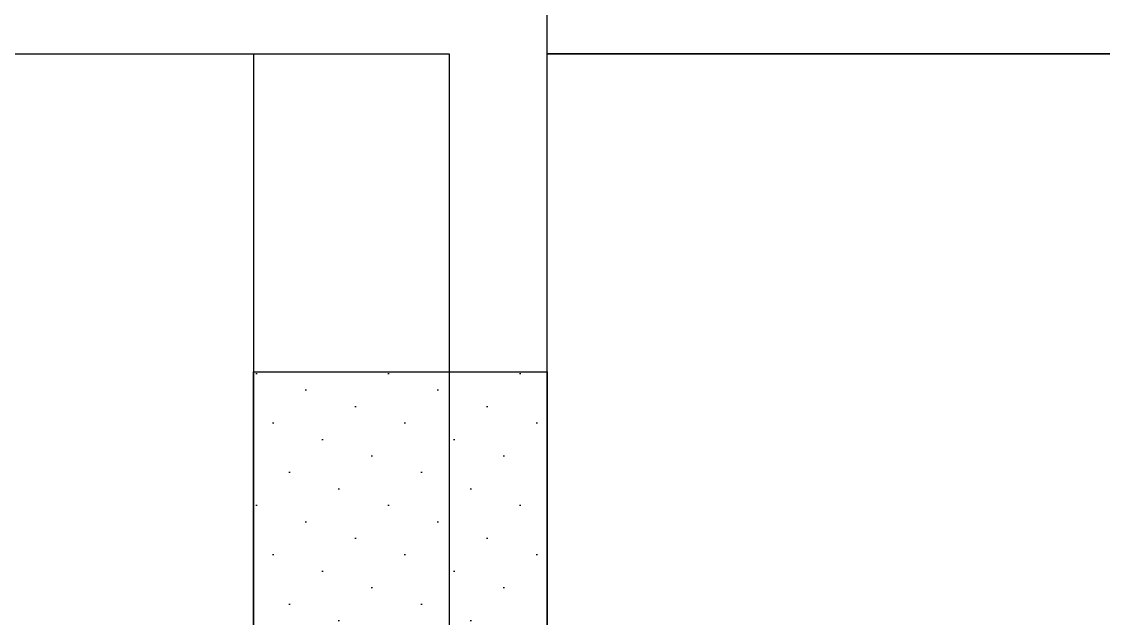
# Model space of a CAD drawing. Header units: inches. Extents: x 129892 to 140765, y 18172 to 24435.
# Drawn here: x 135155.26 to 135177.36, y 20812.84 to 20825.04 of the extents above; entities that cross this region are included whole.
import ezdxf

# ---------------------------------------------------------------- set-up
doc = ezdxf.new("R2010")
doc.units = ezdxf.units.IN
doc.header["$MEASUREMENT"] = 0

# ---------------------------------------------------------------- blocks, each defined once
blk = doc.blocks.new('A$C22320D8F')
blk.add_lwpolyline([(13.001, 38, -0.938942), (13.001, 0), (13.001, 35), (0.001, 35), (0.001, 38)], format="xyb", close=True)

msp = doc.modelspace()

# ---------------------------------------------------------------- hatches: boundary and pattern name
h = msp.add_hatch()
h.set_pattern_fill('DOTS', color=256, scale=0.6, angle=45, style=0)
h.set_pattern_definition([(45, (-44225.7218, 203766.5432), (-0.3367596045, 1.0102788136), [0, -0.9525])])
h.paths.add_polyline_path([(135159.995, 20817.883), (135165.995, 20817.883), (135165.995, 20800.883), (135159.995, 20800.883)])

# ---------------------------------------------------------------- linework, layer by layer
for points in [[(133663.995, 20824.381), (135163.995, 20824.381), (135163.995, 19635.681), (133663.995, 19635.681)], [(135159.995, 20464.381), (135146.995, 20464.381), (135146.995, 20824.381), (135159.995, 20824.381)], [(135165.995, 20824.381), (135178.995, 20824.381), (135178.995, 18454.381), (135165.995, 18454.381)], [(135159.995, 20817.883), (135165.995, 20817.883), (135165.995, 20800.883), (135159.995, 20800.883)]]:
    msp.add_lwpolyline(points, close=True)

# ---------------------------------------------------------------- block references
msp.add_blockref('A$C22320D8F', (135165.994, 20789.381))

doc.saveas('drawing.dxf')
